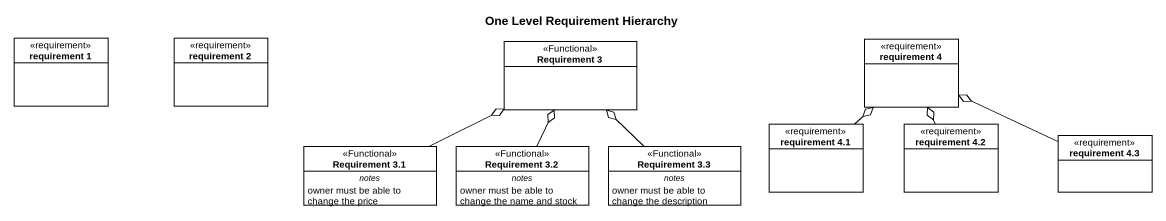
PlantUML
@startuml
title One Level Requirement Hierarchy
hide circle
hide empty members
class "requirement 1" as requirement_1 <<requirement>>
class "requirement 2" as requirement_2 <<requirement>>
class "Requirement 3" as Requirement_3 <<Functional>>
class "requirement 4" as requirement_4 <<requirement>>
class "requirement 4.1" as requirement_4_1 <<requirement>>
class "requirement 4.2" as requirement_4_2 <<requirement>>
class "Requirement 3.1" as Requirement_3_1 <<Functional>> {
  -- notes --
  owner must be able to change the price
}
class "Requirement 3.2" as Requirement_3_2 <<Functional>> {
  -- notes --
  owner must be able to change the name and stock
}
class "Requirement 3.3" as Requirement_3_3 <<Functional>> {
  -- notes --
  owner must be able to change the description
}
class "requirement 4.3" as requirement_4_3 <<requirement>>
requirement_4_1 -up-o requirement_4
requirement_4_2 -up-o requirement_4
Requirement_3_1 -right-o Requirement_3
Requirement_3_2 -up-o Requirement_3
Requirement_3_3 -up-o Requirement_3
requirement_4_3 -left-o requirement_4
@enduml
